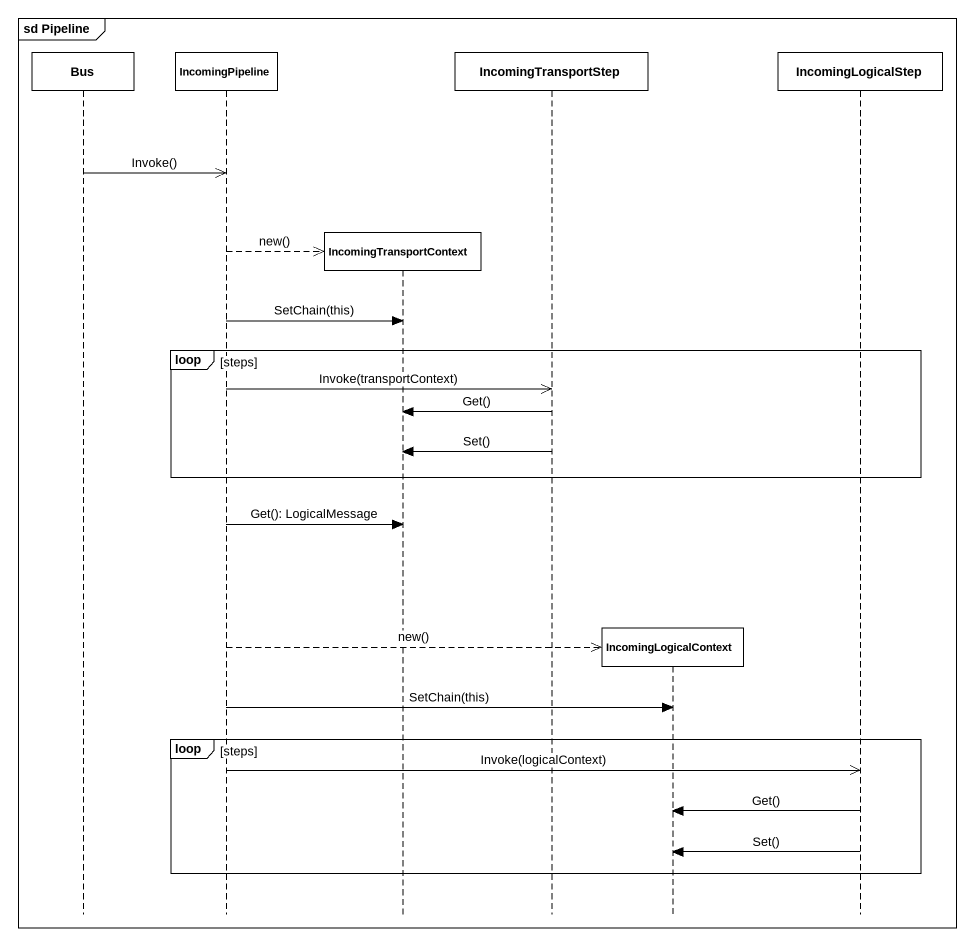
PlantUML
@startuml
mainframe sd Pipeline
hide footbox
participant Bus
participant IncomingPipeline
participant IncomingTransportContext
participant IncomingTransportStep
participant IncomingLogicalContext
participant IncomingLogicalStep

Bus ->> IncomingPipeline : Invoke()
IncomingPipeline -->> IncomingTransportContext ** : new()
IncomingPipeline -> IncomingTransportContext : SetChain(this)
loop steps
  IncomingPipeline ->> IncomingTransportStep : Invoke(transportContext)
  IncomingTransportStep -> IncomingTransportContext : Get()
  IncomingTransportStep -> IncomingTransportContext : Set()
end
IncomingPipeline -> IncomingTransportContext : Get(): LogicalMessage
IncomingPipeline -->> IncomingLogicalContext ** : new()
IncomingPipeline -> IncomingLogicalContext : SetChain(this)
loop steps
  IncomingPipeline ->> IncomingLogicalStep : Invoke(logicalContext)
  IncomingLogicalStep -> IncomingLogicalContext : Get()
  IncomingLogicalStep -> IncomingLogicalContext : Set()
end
@enduml
